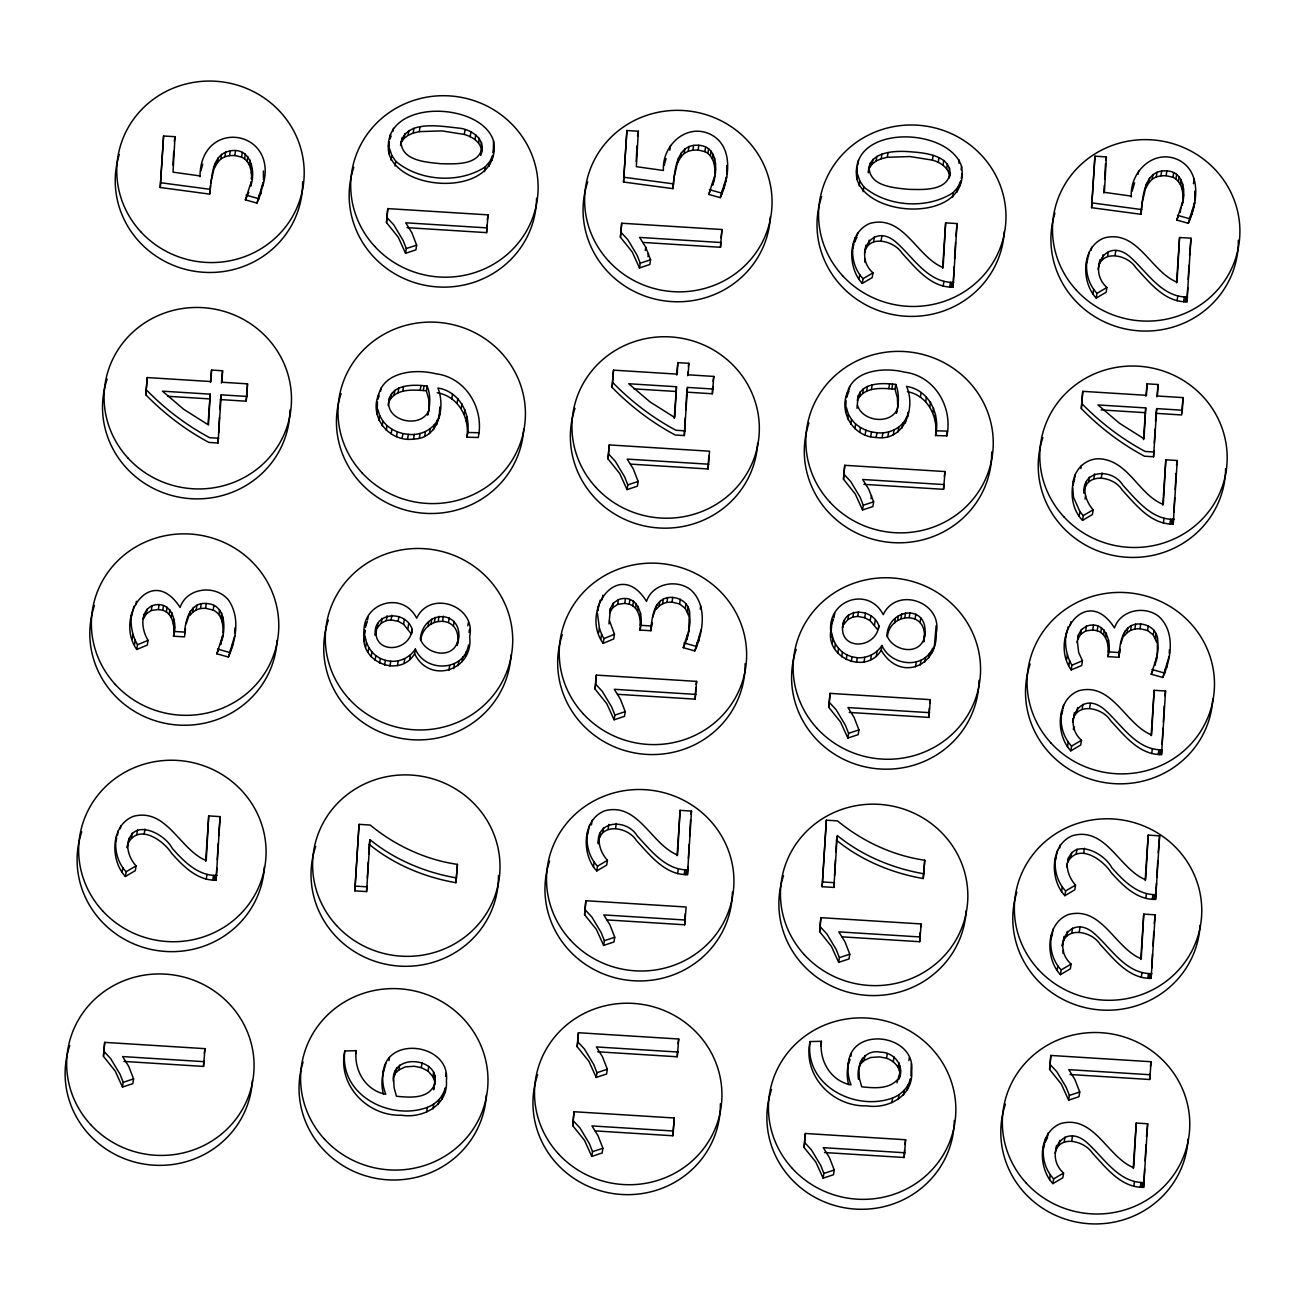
<?xml version="1.0" encoding="UTF-8"?>
<svg xmlns="http://www.w3.org/2000/svg" width="1305" height="1305" viewBox="0 0 1305 1305"><rect width="100%" height="100%" fill="white"/><g stroke="black" fill="none" stroke-linecap="round" stroke-linejoin="round"><path stroke-width="1.5" d="M379.135 396.002L377.863 399.216C380.473 371.876 414.403 368.401 435.642 373.736C465.95 377.259 484.449 408.775 478.25 437.485L466.929 437.208C469.865 417.306 457.941 396.165 437.191 392.756M466.929 437.208C471.953 416.246 460.665 391.631 437.925 388.025C445.69 407.356 438.692 438.725 413.538 439.084C389.559 442.444 368.858 417.486 378.597 394.485M849.017 391.141L846.472 397.568C849.082 370.245 883.012 366.754 904.251 372.104C934.576 375.612 953.058 407.144 946.859 435.854L935.538 435.56C938.23 416.409 927.48 395.431 907.399 391.647M935.538 435.56C940.562 414.615 929.274 389.983 906.535 386.378C916.289 408.155 903.908 441.791 876.177 437.469C854.074 437.077 838.821 413.391 847.206 392.838M204.249 1061.683L122.637 1056.577L128.755 1066.446L133.583 1078.892L132.833 1083.639L122.474 1087.065L115.183 1070.997L103.438 1056.349L104.694 1042.369L204.983 1048.649L203.515 1066.413L123.877 1061.422M103.438 1056.349L104.694 1042.369M246.824 396.443L221.214 394.844L218.033 442.999L208.914 442.428C185.571 429.932 164.267 413.734 145.801 394.763L147.237 377.569L210.921 381.549L211.557 370.065L222.568 370.751L221.915 382.235L247.526 383.849L246.824 396.443L246.09 401.19L220.463 399.575L219.909 409.444M145.801 394.763L147.237 377.569M256.938 203.107L263.219 182.276L260.641 193.923L256.938 203.107L245.356 199.861L251.31 181.623L250.576 186.354C256.204 171.559 250.739 146.861 230.3 150.891C210.806 154.235 211.965 179.046 209.665 194.119L160.221 187.496L163.582 135.997L175.017 136.699L173.027 172.146L200.122 175.947M160.221 187.496L163.582 135.997M172.945 165.066L173.728 151.282M222.062 640.005C225.798 626.335 225.194 604.215 206.321 603.514C190.139 601.833 184.853 620.788 184.706 633.512L185.441 628.782L184.511 636.873L173.516 636.188C178.067 621.8 170.939 599.142 152.016 605.748C139.292 612.192 141.641 630.07 148.052 640.347L147.302 645.078L136.748 649.482C114.09 617.298 151.315 562.569 180.106 607.494C186.664 587.299 216.026 584.232 228.571 600.202C240.185 616.939 236.14 639.515 228.391 657.051L216.809 653.789L222.796 635.274L220.741 644.556M173.516 636.188L174.511 626.824M208.066 423.929L210.203 394.159L162.456 391.174L183.793 409.362L208.474 424.973L210.203 394.159M210.399 382.463L211.557 370.065M218.033 442.999L218.245 439.051M218.588 433.13L219.468 417.339M221.393 383.148L222.568 370.751M205.701 861.251L208.718 815.902L220.154 816.62L216.108 880.174C197.43 880.761 183.108 866.161 171.591 853.225C163.011 839.98 138.917 823.504 128.233 842.981C132.555 817.827 164.479 832.981 172.325 848.478C183.842 861.431 198.181 876.03 216.858 875.443M208.718 815.902L206.223 860.582C179.845 850.093 166.746 807.518 133.387 816.343C110.436 825.184 110.06 860.468 125.41 876.471L135.328 870.631L136.063 865.884C130.81 860.044 127.564 852.491 127.678 844.563L127.189 847.728L128.983 838.25M203.515 1066.413L203.825 1060.835M216.108 880.174L216.793 868.004M217.25 859.897L218.163 843.666M218.62 835.559L220.154 816.62M246.09 401.19L247.526 383.849M487.336 227.902L405.708 222.796L411.842 232.665L416.654 245.128L415.92 249.859L405.561 253.284L398.253 237.216L386.508 222.568L387.781 208.604L488.07 214.868L486.586 232.633L406.964 227.641M386.508 222.568L387.781 208.604M369.968 839.653L366.575 891.592L354.846 890.858L359.054 824.352L370.196 825.054C395.089 845.51 425.463 859.767 457.451 864.383L455.951 882.702C424.631 877.303 393.931 864.546 369.217 844.384L369.968 839.653C394.665 859.816 425.365 872.556 456.685 877.971M354.846 890.858L359.054 824.352M366.575 891.592L366.901 885.687M367.341 877.825L368.222 862.083M368.663 854.22L369.217 844.384M486.586 232.633L487.01 225.194M455.951 882.702L457.451 864.383M695.891 694.407L614.28 689.301L620.397 699.17L625.226 711.633L624.475 716.363L614.117 719.789L606.809 703.738L595.08 689.089L596.336 675.109L696.625 681.389L695.157 699.137L617.51 694.293M708.811 464.221L627.199 459.115L633.317 468.984L638.145 481.447L637.395 486.178L627.036 489.603L619.728 473.552L608 458.903L609.256 444.923L709.545 451.204L708.077 468.968L630.429 464.107M713.101 389.021L687.49 387.422L684.309 435.576L675.191 435.005C651.848 422.51 630.543 406.312 612.078 387.34L613.529 370.147L677.197 374.127L677.85 362.643L688.844 363.328L688.192 374.812L713.802 376.427L712.367 393.767L686.74 392.153M721.257 242.534L639.629 237.428L645.763 247.298L650.575 259.76L649.841 264.491L639.483 267.917L632.175 251.865L620.43 237.216L621.702 223.237L721.991 229.517L720.507 247.281L642.876 242.42M712.579 185.326C717.62 171.82 718.615 146.47 698.827 145.295C675.762 143.273 674.44 172.342 672.972 188.654L623.529 182.031L626.906 130.533L638.341 131.234L636.351 166.681L663.429 170.482C661.766 145.361 686.74 122.36 711.046 134.594C733.687 146.6 729.479 178.018 720.246 197.642L708.664 194.396L714.634 176.159M595.08 689.089L596.336 675.109M608 458.903L609.256 444.923M612.078 387.34L613.529 370.147M620.43 237.216L621.702 223.237M623.529 182.031L626.906 130.533M673.559 1131.027L591.948 1125.921L598.065 1135.79L602.894 1148.253L602.143 1152.984L591.785 1156.409L584.493 1140.342L572.748 1125.693L574.004 1111.73L674.294 1117.994L672.825 1135.758L595.178 1130.897M677.996 1052.042L596.385 1046.936L602.502 1056.805L607.331 1069.252L606.58 1073.999L596.222 1077.424L588.914 1061.357L577.185 1046.708L578.441 1032.728L678.731 1039.008L677.262 1056.773L597.625 1051.781M685.402 920.025L603.791 914.919L609.908 924.788L614.737 937.251L613.986 941.982L603.628 945.407L596.336 929.356L584.591 914.707L585.847 900.727L686.136 907.008L684.668 924.772L607.021 919.911M572.748 1125.693L574.004 1111.73M577.185 1046.708L578.441 1032.728M584.591 914.707L585.847 900.727M636.155 161.559L637.036 145.817M650.918 630.739L651.848 622.648L650.918 630.739L639.923 630.054C644.474 615.683 637.346 593.025 618.44 599.615L613.448 603.024L610.479 608.179L608.978 623.904M639.923 630.054L640.918 620.707M674.228 418.432L676.496 386.737L628.733 383.752L650.069 401.956L674.767 417.551L676.496 386.737M676.675 375.041L677.85 362.643M684.309 435.576L685.304 417.812M685.745 409.917L686.642 394.126M687.67 375.726L687.882 371.892M677.067 855.705L680.084 810.356L691.52 811.074L687.474 874.627C665.175 875.117 650.233 855.411 636.449 840.583C627.77 826.31 599.289 822.297 598.31 843.748C596.075 819.899 626.889 818.61 637.199 835.852C650.967 850.664 665.909 870.386 688.224 869.897M680.084 810.356L677.589 855.036C651.228 844.547 638.112 801.971 604.753 810.797C581.802 819.638 581.426 854.922 596.776 870.924L606.695 865.068L607.429 860.338C602.176 854.498 598.93 846.945 599.044 839.017M695.157 699.137L695.777 687.98M708.077 468.968L708.794 455.934M720.507 247.281L720.719 243.546M721.029 237.967L721.991 229.517M712.367 393.767L712.758 386.557M672.825 1135.758L674.294 1117.994M677.262 1056.773L677.572 1051.194M684.668 924.772L685.288 913.598M687.474 874.627L687.931 866.52M688.388 858.396L689.187 844.205M689.644 836.097L690.557 819.866M904.903 1152.772L823.292 1147.666L829.409 1157.535L834.238 1169.998L833.487 1174.728L823.129 1178.154L815.837 1162.102L804.092 1147.454L805.348 1133.474L905.637 1139.754L904.169 1157.502L824.532 1152.527M929.617 712.677L847.989 707.571L854.123 717.44L858.935 729.903L858.201 734.633L847.842 738.059L840.534 721.991L828.789 707.343L830.062 693.379L930.351 699.643L928.866 717.407L849.245 712.432M804.092 1147.454L805.348 1133.474M828.789 707.343L830.062 693.379M944.298 484.595L862.687 479.49L868.804 489.359L873.632 501.821L872.882 506.552L862.523 509.978L855.232 493.91L843.487 479.261L844.743 465.298L945.032 471.562L943.564 489.326L863.926 484.351M843.487 479.261L844.743 465.298M920.449 936.974L838.821 931.868L844.955 941.737L849.767 954.2L849.017 958.93L838.675 962.356L831.367 946.304L819.622 931.64L820.878 917.676L921.167 923.94L919.699 941.704L842.068 936.843M923.989 873.812C892.669 868.396 861.969 855.656 837.255 835.494L833.862 887.433L822.15 886.699L826.359 820.193L837.5 820.894C862.393 841.35 892.767 855.607 924.756 860.223L923.239 878.542C891.919 873.127 861.235 860.387 836.521 840.224L837.011 837.076M819.622 931.64L820.878 917.676M822.15 886.699L826.359 820.193M833.862 887.433L834.091 883.501M834.531 875.622L835.412 859.897M835.852 852.035L836.521 840.224M942.618 268.226L945.636 222.878L957.071 223.579L953.025 287.149C930.71 287.638 915.767 267.917 902 253.105C893.892 240.495 868.249 234.117 864.497 253.105M945.636 222.878L943.124 267.558C916.763 257.069 903.664 214.493 870.288 223.302C847.353 232.143 846.961 267.443 862.311 283.43L872.229 277.59L872.98 272.859C852.915 254.932 872.441 221.41 896.258 242.339C913.5 257.591 927.904 282.826 953.759 282.418M904.169 1157.502L904.593 1150.064M928.866 717.407L929.388 708.109M953.025 287.149L954.167 266.856M954.608 258.749L955.521 242.518M955.864 236.433L957.071 223.579M943.564 489.326L943.776 485.607M919.699 941.704L920.221 932.406M923.239 878.542L924.756 860.223M1182.183 204.983C1185.805 192.21 1184.027 171.559 1166.882 170.955C1143.816 168.932 1142.479 198.001 1141.027 214.314L1091.584 207.691L1094.944 156.192L1106.379 156.894L1104.389 192.341L1131.484 196.142M1091.584 207.691L1094.944 156.192M1182.346 410.21L1156.719 408.612L1153.555 456.766L1144.436 456.195C1121.093 443.7 1099.789 427.502 1081.323 408.53L1082.759 391.337L1146.442 395.317L1147.079 383.833L1158.073 384.518L1157.437 396.002L1183.048 397.617L1182.346 410.21L1181.596 414.957L1155.985 413.342L1155.545 421.238M1081.323 408.53L1082.759 391.337M1150.406 1074.765L1068.795 1069.643L1074.912 1079.529L1079.741 1091.975L1078.99 1096.706L1068.632 1100.148L1061.324 1084.08L1049.595 1069.431L1050.851 1055.451L1151.14 1061.732L1149.672 1079.496L1070.035 1074.504M1049.595 1069.431L1050.851 1055.451M1103.867 193.14L1104.324 185.261M1104.65 179.356L1105.531 163.598M1118.923 657.312L1119.853 649.221L1118.923 657.312L1107.929 656.627C1112.48 642.239 1105.335 619.581 1086.429 626.188L1081.454 629.597L1078.468 634.752L1077.147 642.647M1107.929 656.627L1108.924 647.264M1143.474 439.622L1145.725 407.927L1097.978 404.942L1119.315 423.146L1143.996 438.741L1145.725 407.927M1145.904 396.231L1147.079 383.833M1153.555 456.766L1153.881 450.845M1154.321 442.95L1155.104 429.133M1156.915 396.916L1158.073 384.518M1162.804 505.149L1165.822 459.8L1177.257 460.518L1173.211 524.072C1150.896 524.561 1135.954 504.839 1122.186 490.027C1113.508 475.754 1085.01 471.741 1084.031 493.192C1081.812 469.343 1112.627 468.055 1122.936 485.297C1136.704 500.109 1151.646 519.83 1173.962 519.341M1165.822 459.8L1163.31 504.48C1139.298 494.987 1129.477 462.949 1102.399 459.066C1086.625 456.62 1072.955 469.914 1072.873 485.46L1074.586 479.343M1151.124 735.645L1154.142 690.296L1165.577 691.014L1161.532 754.567C1139.216 755.057 1124.274 735.335 1110.506 720.523C1102.187 707.098 1074.945 701.813 1072.677 722.105M1176.539 282.859L1179.557 237.51L1190.992 238.228L1186.946 301.781C1164.631 302.271 1149.689 282.565 1135.921 267.737C1127.585 254.312 1100.36 249.043 1098.092 269.319M1154.142 690.296L1151.63 734.976C1125.269 724.487 1112.17 681.911 1078.795 690.72C1055.859 699.562 1055.484 734.862 1070.834 750.848L1080.736 745.008L1081.486 740.278C1061.422 722.35 1080.948 688.828 1104.764 709.757C1122.006 725.009 1136.41 750.245 1162.266 749.837M1179.557 237.51L1177.045 282.19C1150.684 271.701 1137.585 229.125 1104.209 237.95C1081.274 246.792 1080.883 282.076 1096.233 298.078L1106.151 292.238L1106.901 287.492C1086.837 269.58 1106.363 236.042 1130.179 256.987C1147.421 272.239 1161.825 297.458 1187.681 297.051M1140.733 959.452L1143.751 914.104L1155.186 914.821L1151.14 978.375C1128.841 978.864 1113.899 959.142 1100.115 944.331C1091.796 930.905 1064.554 925.62 1062.286 945.913M1145.17 880.467L1148.188 835.118L1159.623 835.82L1155.578 899.39C1136.9 899.977 1122.577 885.361 1111.061 872.425C1102.48 859.179 1078.387 842.704 1067.702 862.197C1072.025 837.027 1103.948 852.181 1111.795 867.694C1123.311 880.63 1137.65 895.23 1156.328 894.643M1143.751 914.104L1141.255 958.784C1114.878 948.295 1101.779 905.719 1068.42 914.528C1045.468 923.369 1045.093 958.669 1060.443 974.656L1070.361 968.816L1071.095 964.085C1051.047 946.158 1070.573 912.635 1094.373 933.564C1111.615 948.817 1126.019 974.052 1151.891 973.644M1148.188 835.118L1145.676 879.782C1119.315 869.309 1106.216 826.734 1072.841 835.543C1049.905 844.384 1049.53 879.684 1064.88 895.67L1074.798 889.831L1075.532 885.1C1070.279 879.244 1067.033 871.691 1067.147 863.763M1133.197 1168.415L1136.231 1123.05L1147.666 1123.768L1143.62 1187.338C1121.305 1187.827 1106.363 1168.106 1092.595 1153.294C1084.488 1140.684 1058.844 1134.306 1055.092 1153.294M1136.231 1123.05L1133.719 1167.73C1107.358 1157.258 1094.259 1114.682 1060.883 1123.491C1037.948 1132.332 1037.557 1167.616 1052.907 1183.619L1062.825 1177.779L1063.575 1173.048C1043.511 1155.121 1063.037 1121.599 1086.853 1142.527C1104.095 1157.78 1118.499 1183.015 1144.355 1182.591M1173.211 524.072L1173.554 517.987M1173.896 511.903L1174.696 497.711M1175.152 489.587L1176.066 473.356M1161.532 754.567L1161.76 750.505M1162.102 744.421L1163.016 728.19M1163.359 722.105L1164.256 705.875M1186.946 301.781L1187.746 287.589M1188.203 279.466L1188.986 265.274M1189.556 255.128L1190.992 238.228M1181.694 413.147L1183.048 397.617M1151.14 978.375L1151.369 974.313M1151.711 968.228L1152.511 954.037M1152.967 945.913L1153.767 931.721M1154.224 923.597L1155.186 914.821M1155.578 899.39L1156.491 883.159M1156.834 877.074L1157.747 860.843M1158.204 852.736L1159.623 835.82M1143.62 1187.338L1144.648 1169.068M1145.089 1160.961L1146.002 1144.73M1146.459 1136.622L1147.666 1123.768M1149.672 1079.496L1149.982 1073.917M209.665 194.119L210.48 185.179M672.972 188.654L673.788 179.715M1141.027 214.314L1142.006 203.58L1146.622 183.385M116.52 836.831C114.024 849.163 117.434 862.556 126.145 871.74L125.41 876.471M587.886 831.269C585.39 843.601 588.8 856.994 597.527 866.194L596.776 870.924M688.681 632.044L689.432 611.034C687.719 601.197 676.855 596.108 667.638 597.641C654.245 600.218 652.19 616.254 651.113 627.379M688.714 632.305L690.1 621.816L689.432 611.034M853.421 243.79C850.925 256.123 854.351 269.515 863.062 278.699L862.311 283.43M1087.342 258.439C1084.847 270.771 1088.272 284.164 1096.983 293.348L1096.233 298.078M1073.623 480.713C1070.214 494.416 1072.4 509.961 1082.514 520.369L1092.416 514.513L1093.166 509.782C1087.913 503.942 1084.667 496.373 1084.781 488.462M1061.927 711.209C1059.448 723.541 1062.857 736.933 1071.568 746.117L1070.834 750.848M1055.99 856.031C1053.494 868.363 1056.903 881.756 1065.614 890.94L1064.88 895.67M1051.553 935.016C1049.057 947.348 1052.466 960.741 1061.193 969.925L1060.443 974.656M1044.016 1143.979C1041.521 1156.312 1044.946 1169.704 1053.657 1178.888L1052.907 1183.619M1182.167 204.755L1183.553 194.624M1155.153 664.995L1157.356 653.104L1157.421 637.607C1155.708 627.77 1144.86 622.681 1135.627 624.198C1122.251 626.775 1120.179 642.827 1119.103 653.952M1156.458 660.444L1158.09 648.373L1157.421 637.607M131.952 612.322C129.782 623.366 131.887 635.029 137.498 644.752L136.748 649.482M689.203 629.157L683.233 647.672L694.815 650.918C703.183 632.044 707.685 605.373 690.785 589.844C676.626 578.702 652.484 583.384 646.513 601.377C618.815 556.599 579.697 611.083 603.155 643.365L613.725 638.961L614.459 634.23L609.484 620.756M1157.209 655.714L1151.222 674.228L1162.804 677.491C1171.189 658.601 1175.675 631.93 1158.775 616.417C1144.615 605.259 1120.473 609.957 1114.503 627.933C1085.727 583.009 1048.486 637.737 1071.16 669.922L1081.715 665.517L1082.465 660.787L1078.697 652.614L1077.326 641.081M1066.364 632.762C1064.195 643.805 1066.299 655.469 1071.894 665.191L1071.16 669.922M262.484 187.023C280.754 129.391 200.285 116.537 199.975 176.746M1182.689 201.818L1176.719 220.056L1188.3 223.302C1197.533 203.678 1201.742 172.26 1179.1 160.254C1154.354 147.84 1129.526 171.64 1131.337 196.941M458.512 635.845L457.109 645.42C468.185 610.805 424.011 605.993 420.292 638.928C425.919 654.914 453.243 659.89 457.843 640.69C459.572 613.513 422.934 616.4 420.781 640.396M925.115 632.289L923.712 641.864L924.446 637.134C919.846 656.333 892.522 651.358 886.894 635.372C888.966 606.401 930.775 604.215 924.38 637.019C926.126 609.892 889.472 612.942 887.384 636.84M439.035 418.383L439.867 406.948M414.631 653.756C400.113 678.388 359.772 662.239 364.144 634.719C360.555 603.318 402.119 589.713 416.67 618.178C430.193 589.305 476.439 605.814 469.653 636.677C473.894 670.395 429.557 684.799 414.631 653.756L415.382 649.025C425.136 672.809 464.14 671.765 468.511 644.98M881.234 650.2C866.716 674.832 826.375 658.699 830.747 631.163C827.598 600.023 868.298 585.896 883.273 614.622C896.796 585.749 943.042 602.258 936.256 633.121C937.512 667.198 899.39 681.846 881.234 650.2L881.968 645.469C890.663 665.844 923.271 669.71 932.732 648.145M830.747 631.163L832.508 619.19M376.639 626.563C370.261 654.245 409.232 653.854 412.266 629.434C405.561 609.272 372.431 611.963 375.285 635.404L377.977 623.203M843.242 623.023C836.864 650.706 875.818 650.298 878.869 625.878C873.257 608.212 842.785 606.531 842.508 627.754L844.58 619.663M383.817 1068.795A44.549 43.065 8.9 0 0 385.807 1094.291C365.645 1090.605 353.769 1070.231 356.151 1050.688L344.814 1050.965C337.294 1085.205 367.504 1116.362 401.434 1115.22C423.081 1118.728 448.365 1105.09 446.408 1080.524C450.6 1043.462 385.285 1034.865 383.083 1073.526A44.549 43.065 8.9 0 0 383.393 1094.047M849.082 1059.399A44.549 43.065 8.9 0 0 851.072 1084.895C830.91 1081.209 819.034 1060.851 821.416 1041.292L810.079 1041.569C802.559 1075.809 832.769 1106.966 866.699 1105.841C888.346 1109.332 913.631 1095.694 911.673 1071.128C915.865 1034.066 850.55 1025.469 848.348 1064.146A44.549 43.065 8.9 0 0 848.658 1084.651M174.283 141.446L175.017 136.699M133.028 611.017L133.763 606.287M135.916 604.476L136.405 601.328M132.245 639.075L132.996 634.344M134.464 645.045L135.198 640.315M144.072 614.312L143.322 619.043L146.307 613.888L147.041 609.158M210.643 183.385L215.26 163.19M214.526 167.921L217.38 162.685L218.114 157.954M217.38 162.685L220.839 158.965L221.573 154.235M146.307 613.888L151.282 610.479L152.016 605.748M117.499 835.445L118.233 830.714M220.839 158.965L224.9 156.698L225.651 151.967M120.321 828.757L120.81 825.608M151.282 610.479L158.313 609.517L159.047 604.786M224.9 156.698L229.55 155.621L230.3 150.891M173.777 631.555C174.201 623.301 171.656 613.024 162.782 610.283L163.533 605.553M122.083 872.458L122.817 867.727M229.55 155.621L234.769 155.491L235.52 150.76M166.371 611.98L167.122 607.249M131.495 837.924L132.229 833.177M169.161 614.41L169.895 609.68M252.191 174.43L251.457 179.16C252.077 170.906 249.859 160.841 241.588 157.106L242.322 152.375M136.764 834.662L137.498 829.931M171.232 617.347L171.966 612.616M244.557 158.851L245.291 154.121M173.451 624.296L174.201 619.565M247.085 161.314L247.82 156.584M144.219 833.797L144.953 829.067M249.108 164.512L249.859 159.781M250.593 168.492L251.343 163.761M251.408 173.337L252.159 168.606M220.463 399.575L221.214 394.844M186.191 623.692L190.595 610.691M189.845 615.422L192.667 612.29L193.401 607.559M258.586 199.567L259.32 194.837M260.641 193.923L261.392 189.192M192.667 612.29L196.19 609.908L196.924 605.177M122.474 1087.065L123.225 1082.334L120.027 1074.227L110.697 1058.665L104.172 1051.618M196.19 609.908L200.481 608.489L201.215 603.758M200.481 608.489L205.57 608.26L206.321 603.514M222.943 632.664C223.351 624.084 221.932 614.133 213.172 610.087L213.906 605.341M218.881 614.492L219.615 609.761M220.92 617.771L221.654 613.04M222.274 621.898L223.008 617.167M220.545 644.491L221.034 641.342M228.391 657.051L234.704 635.861M230.055 653.495L230.789 648.764M232.111 647.72L232.861 642.99M206.239 879.162L206.989 874.415M212.78 880.108L213.514 875.378M214.363 880.206L215.113 875.476M204.249 1053.38L204.983 1048.649M388.466 146.388L389.216 141.658L388.906 153.647C401.5 194.054 502.996 196.451 493.535 140.94C480.941 100.534 379.445 98.152 388.906 153.647M390.472 134.48L389.722 139.227L391.174 136.112M392.887 131.413L393.376 128.265M391.108 160.205L391.843 155.474L389.657 148.917M395.04 166.012L395.79 161.282L391.843 155.474M402.168 137.547L400.586 145.556C403.588 119.032 440.16 126.242 458.234 128.053C471.872 129.016 487.466 140.353 480.648 155.425M401.418 142.278L404.093 138.363L404.827 133.632M404.093 138.363L408.09 135.328L408.84 130.598M408.09 135.328L413.179 133.11L413.913 128.363M413.179 133.11L419.248 131.626L419.998 126.895M377.063 414.044L377.455 401.94M380.652 391.206L381.142 388.058M378.988 420.455L379.739 415.724L377.814 409.313M405.561 253.284L406.295 248.554L403.098 240.446L393.784 224.884L387.259 217.837M382.169 425.903L382.92 421.172L379.739 415.724M427.697 415.006C430.112 405.464 430.96 395.431 427.143 386.084C413.538 384.339 390.326 383.849 388.792 402.168C395.105 387.977 413.538 389.755 426.409 390.815L428.758 399.395L429.182 408.693L427.877 414.615M390.913 398.156L391.663 393.425M386.28 430.405L387.014 425.658L382.92 421.172M394.061 395.056L394.811 390.326M391.125 433.945L391.859 429.215L387.014 425.658M398.041 392.772L398.792 388.025M364.144 634.719L364.894 629.989L364.34 641.163M365.906 622.73L365.172 627.477L367.358 621.425M402.788 391.223L403.522 386.476M367.602 619.842L368.108 616.694M396.524 436.588L397.275 431.857L391.859 429.215M365.71 647.035L366.444 642.305L365.09 636.416M368.043 652.255L368.793 647.525L366.444 642.305M402.136 438.317L402.87 433.586L397.275 431.857M371.191 656.725L371.925 651.994L368.793 647.525M407.568 439.116L408.318 434.369C422.102 436 436.93 427.91 439.769 413.652M375.073 660.395L375.807 655.665L371.925 651.994M377.227 627.95L381.272 623.138L382.022 618.407M420.194 390.293L420.928 385.546M413.538 439.084L414.289 434.353M379.608 663.234L380.359 658.503L375.807 655.665M381.272 623.138L386.28 620.576L387.03 615.83M423.293 390.472L424.043 385.742M481.382 152.196C481.92 142.539 472.475 136.78 464.335 134.448L465.069 129.701M426.409 390.815L427.143 386.084M419.313 438.235L420.047 433.488M386.28 620.576L391.108 619.957L391.859 615.226M384.649 665.126L385.383 660.395L380.359 658.503M470.192 136.666L470.942 131.935M424.68 436.441L425.414 431.71M389.983 665.99L390.733 661.26C400.505 661.994 410.031 657.231 415.382 649.025M412.266 629.434L411.515 634.165L403.588 624.247L398.139 621.278L398.873 616.547M474.987 139.521L475.738 134.79M429.443 433.586L430.193 428.856M433.521 429.671L434.255 424.924M478.625 143.028L479.359 138.297M403.588 624.247L404.322 619.516M397.438 665.599L398.188 660.852M436.784 424.631L437.518 419.9M480.844 147.253L481.578 142.506M407.894 628.635L408.628 623.904M404.028 663.429L404.778 658.682M484.514 171.624L485.264 166.893L489.815 161.592L492.735 155.377L491.985 160.107M409.77 659.482L410.504 654.751M451.791 398.939L452.541 394.208M489.081 166.339L489.815 161.592M493.535 140.94L493.241 152.946L493.991 148.215M457.093 403.294L457.827 398.563M355.661 1053.853L356.151 1050.688M487.32 219.615L488.07 214.868M461.203 408.449L461.954 403.718M428.073 626.563L428.807 621.816M431.042 623.953L431.792 619.223M464.205 414.419L464.939 409.688M434.418 622.11L435.152 617.379M466.081 421.205L466.831 416.458M438.252 621.082L438.986 616.351M442.607 620.935L443.357 616.205M448.48 622.42L449.23 617.689M453.439 626.106L454.173 621.376M386.133 1062.547L383.083 1073.526M448.92 670.379L449.654 665.648M388.955 1060.671L389.445 1057.523M453.683 668.6L454.417 663.87M458.104 665.746L458.854 661.015M393.36 1081.241C390.456 1052.075 442.216 1057.36 434.516 1084.7L434.989 1075.663M394.665 1075.336L397.209 1067.572M462.052 661.733L462.802 657.002M467.843 625.845L468.332 622.681M396.475 1072.302L398.89 1069.888L399.64 1065.157M465.379 656.448L466.13 651.701M469.05 632.419L469.539 629.255M434.239 1080.393L432.934 1076.723L428.024 1071.079L421.303 1067.637L422.053 1062.906M428.024 1071.079L428.758 1066.348M426.637 1112.105L427.371 1107.374C435.952 1104.046 442.982 1097.016 445.282 1087.979L444.532 1092.709M432.934 1076.723L433.668 1071.992M433.015 1108.842L433.749 1104.112M438.219 1104.503L438.953 1099.772M445.56 1076.299L446.049 1073.15M442.052 1099.136L442.787 1094.406M637.59 135.981L638.341 131.234M639.483 267.917L640.217 263.186L637.036 255.079L627.705 239.533L621.18 232.486M645.274 250.462L645.763 247.298M647.965 256.677L648.455 253.513M598.375 606.205L597.625 610.936L600.186 600.17M669.808 150.189L670.558 145.459M602.078 599.925L602.812 595.194M598.669 632.958L599.403 628.227L597.478 613.35M600.871 638.928L601.605 634.197L599.403 628.227M673.967 177.92L678.584 157.726M627.036 489.603L627.787 484.873L624.589 476.765L615.259 461.22L608.734 454.173M603.155 643.365L603.905 638.618L601.605 634.197M677.833 162.456L680.688 157.22L681.438 152.489M610.479 608.179L609.729 612.926L612.714 607.771L613.448 603.024M680.688 157.22L684.146 153.501L684.897 148.77M684.146 153.501L688.224 151.233L688.958 146.503M612.714 607.771L617.689 604.346L618.44 599.615M688.224 151.233L692.873 150.157L693.608 145.426M589.599 825.168L587.136 836.016M617.689 604.346L624.72 603.383L625.454 598.652M591.442 824.793L592.176 820.062M692.873 150.157L698.093 150.026L698.827 145.295M640.184 625.438C640.608 617.183 638.063 606.89 629.189 604.166L629.94 599.419M614.117 719.789L614.867 715.058L611.67 706.951L602.339 691.405L595.814 684.358M632.778 605.863L633.529 601.132M715.515 168.965L714.765 173.696C715.401 165.441 713.183 155.377 704.896 151.641L705.63 146.91M593.449 866.912L594.183 862.181M599.599 837.435L600.349 832.704M635.568 608.277L636.318 603.546M707.865 153.386L708.615 148.656M602.861 832.362L603.611 827.631M637.639 611.229L638.373 606.482M710.393 155.85L711.143 151.119M639.858 618.178L640.608 613.448M712.432 159.047L713.166 154.316M608.13 829.115L608.864 824.385M713.917 163.027L714.651 158.297M714.732 167.872L715.466 163.141M712.4 185.228L712.889 182.08M713.9 180.889L714.39 177.741M615.585 828.251L616.319 823.52M688.339 366.493L688.844 363.328M687.001 390.587L687.49 387.422M720.246 197.642L726.542 176.811L725.808 181.558M603.628 945.407L604.378 940.677L601.181 932.569L591.85 917.024L585.325 909.977M652.598 617.575L657.002 604.558M721.91 194.102L722.644 189.372M723.965 188.458L724.699 183.728M656.268 609.288L659.074 606.173L659.808 601.442M659.074 606.173L662.597 603.791L663.348 599.06M662.597 603.791L666.888 602.372L667.638 597.641M596.222 1077.424L596.972 1072.694L593.775 1064.586L584.444 1049.024L577.919 1041.977M666.888 602.372L671.993 602.127L672.727 597.396M591.785 1156.409L592.535 1151.679L589.338 1143.572L580.007 1128.009L573.482 1120.962M713.068 381.158L713.802 376.427M688.681 615.764L685.288 608.375L679.579 603.954L680.329 599.223M685.288 608.375L686.022 603.644M687.327 611.654L688.078 606.923M687.458 635.209L686.707 639.939L688.469 633.887M700.214 609.044L700.72 605.895M694.815 650.918L701.128 629.744M696.462 647.378L697.196 642.631M698.534 641.603L699.268 636.856M696.136 684.538L696.625 681.389M677.605 873.6L678.355 868.869M691.03 814.222L691.52 811.074M684.146 874.562L684.88 869.831M685.729 874.66L686.479 869.929M677.996 1043.739L678.731 1039.008M856.52 172.048L857.255 167.317L856.961 179.307C869.554 219.713 971.051 222.111 961.589 166.6C948.996 126.194 847.5 123.812 856.961 179.307M857.777 164.887L858.511 160.14M859.147 185.865L859.897 181.134L857.695 174.576M855.134 237.673L854.4 242.404L856.977 237.298M863.094 191.672L863.828 186.941L859.897 181.134M857.222 235.732L857.728 232.567M870.207 163.207L868.38 172.782C868.037 151.135 895.116 150.418 910.694 151.82C924.951 152.734 953.074 155.735 949.665 176.273M869.473 167.937L872.148 164.022L872.882 159.292M872.148 164.022L876.144 160.988L876.878 156.257M858.984 279.433L859.718 274.703M865.133 249.956L865.884 245.209M864.823 262.175L865.329 259.026M876.144 160.988L881.218 158.77L881.968 154.023M868.396 244.883L869.146 240.153M845.673 412.396L846.064 400.309M849.261 389.559L849.751 386.411M873.665 241.637L874.415 236.89M881.218 158.77L887.302 157.285L888.036 152.554M847.598 418.807L848.348 414.077L846.423 407.666M850.778 424.272L851.529 419.525L848.348 414.077M881.12 240.756L881.87 236.026M896.307 413.359C898.737 403.832 899.569 393.8 895.752 384.437C882.147 382.691 858.935 382.202 857.401 400.521C863.714 386.329 882.147 388.107 895.018 389.167L897.367 397.748L897.791 407.062L896.486 412.967M856.994 408.318L858.135 395.79M859.522 396.508L860.272 391.777M854.889 428.758L855.623 424.027L851.529 419.525M862.687 393.425L863.421 388.694M859.734 432.314L860.468 427.583L855.623 424.027M866.65 391.125L867.401 386.394M830.942 637.607L831.481 626.433M833.96 617.869L834.711 613.138M871.397 389.575L872.132 384.844M832.313 643.479L833.047 638.749L831.693 632.876M865.133 434.957L865.884 430.21L860.468 427.583M834.645 648.716L835.379 643.969L833.047 638.749M870.745 436.669L871.479 431.939L865.884 430.21M837.794 653.169L838.528 648.438L835.379 643.969M862.523 509.978L863.274 505.247L860.077 497.14L850.746 481.578L844.221 474.531M841.676 656.839L842.41 652.109L838.528 648.438M843.829 624.394L847.875 619.581L848.625 614.851M876.177 437.469L876.927 432.738C890.711 434.369 905.54 426.278 908.378 412.005L907.644 416.735M871.022 498.722L871.512 495.574M846.211 659.678L846.945 654.947L842.41 652.109M847.875 619.581L852.883 617.02L853.633 612.273M888.803 388.645L889.537 383.915M882.164 437.436L882.898 432.705M891.902 388.841L892.653 384.11M852.883 617.02L857.711 616.4L858.462 611.67M851.235 661.57L851.986 656.839L846.945 654.947M895.018 389.167L895.752 384.437M887.922 436.588L888.656 431.857M949.42 177.855C949.975 168.198 940.53 162.44 932.374 160.107L933.124 155.36M856.586 662.434L857.32 657.704C867.107 658.454 876.634 653.675 881.968 645.469M893.289 434.793L894.023 430.063M877.221 629.222L870.19 620.691L864.742 617.722L865.476 612.991M847.842 738.059L848.576 733.328L845.379 725.221L836.065 709.659L829.54 702.612M938.246 162.326L938.98 157.595M898.052 431.955L898.802 427.224M870.19 620.691L870.924 615.96M864.04 662.043L864.775 657.312M943.042 165.18L943.776 160.45M902.13 428.024L902.864 423.293M905.393 422.999L906.127 418.252M874.497 625.079L875.231 620.348M946.663 168.688L947.414 163.957M870.631 659.873L871.381 655.143M948.882 172.913L949.632 168.166M878.363 629.026L878.869 625.878M876.373 655.926L877.107 651.195M920.4 397.291L921.151 392.56M952.568 197.283L953.303 192.553L957.87 187.251L960.774 181.036L960.04 185.767M820.682 1046.039L821.416 1041.292M958.898 163.207L959.387 160.058M957.12 191.998L957.87 187.251M961.1 169.748L961.589 166.6M943.156 286.121L943.89 281.391M925.702 401.646L926.436 396.916M838.675 962.356L839.409 957.625L836.211 949.518L826.881 933.956L820.372 926.909M961.296 178.606L962.03 173.875M894.675 623.007L895.409 618.276M929.829 406.817L930.563 402.087M949.681 287.084L950.432 282.337M897.644 620.397L898.395 615.666M951.28 287.182L952.014 282.435M932.814 412.788L933.548 408.041M901.021 618.554L901.755 613.823M934.69 419.558L935.44 414.827M904.854 617.526L905.588 612.795M909.21 617.379L909.96 612.649M823.129 1178.154L823.879 1173.423L820.682 1165.316L811.351 1149.77L804.826 1142.723M915.082 618.864L915.833 614.133M850.909 1056.316L851.398 1053.151M920.041 622.55L920.775 617.82M944.298 476.309L945.032 471.562M915.523 666.822L916.257 662.092M920.286 665.044L921.02 660.314M858.445 1079.317C856.325 1065.647 863.6 1048.992 880.206 1052.14C893.958 1052.042 904.854 1065.581 899.161 1078.68M859.93 1065.94L862.475 1058.176M924.707 662.206L925.457 657.459M861.74 1062.906L864.155 1060.492L864.905 1055.761M928.654 658.177L929.405 653.446M936.142 625.699L934.38 646.171L931.982 652.892M929.845 702.808L930.351 699.643M899.781 1075.304C900.532 1067.147 893.697 1060.802 886.584 1058.241L887.318 1053.51M893.289 1061.683L894.023 1056.952M891.902 1102.709L892.636 1097.978C901.217 1094.667 908.247 1087.62 910.547 1078.583L909.797 1083.313M898.199 1067.327L898.933 1062.596M920.678 927.105L921.167 923.94M896.975 1082.807L900.515 1070.573M899.52 1070.997L900.254 1066.267M899.112 1078.795L899.602 1075.646M898.28 1099.446L899.015 1094.716M903.484 1095.107L904.218 1090.376M908.9 1060.508L909.389 1057.344M907.318 1089.74L908.068 1085.01M911.33 1063.754L910.923 1075.858M904.903 1144.485L905.637 1139.754M1088.321 257.052L1089.071 252.322M1091.143 250.364L1091.649 247.216M1105.89 160.058L1106.379 156.894M1092.905 294.065L1093.655 289.335M1099.071 264.589L1099.805 259.858M1102.333 259.532L1103.068 254.785M1107.586 256.269L1108.337 251.539M1074.847 477.761L1075.336 474.596M1080.85 468.56L1081.356 465.412M1115.041 255.405L1115.791 250.674M1079.17 516.356L1079.92 511.625L1073.526 497.319L1072.759 487.842M1085.336 486.879L1086.07 482.149M1085.026 499.114L1085.515 495.949M1082.514 520.369L1083.248 515.622L1079.92 511.625M1088.598 481.806L1089.332 477.075M1138.107 174.266L1138.612 171.118M1068.175 626.726L1065.63 637.493M1070.328 624.916L1070.818 621.767M1093.867 478.56L1094.601 473.829M1066.658 659.514L1067.408 654.784M1068.86 665.485L1069.611 660.754M1063.151 708.256L1063.657 705.092M1101.322 477.695L1102.056 472.948M1145.888 188.116L1148.743 182.879L1149.477 178.149M1078.468 634.752L1077.734 639.483L1080.703 634.328L1081.454 629.597M1148.743 182.879L1152.201 179.16L1152.935 174.43M1152.201 179.16L1156.263 176.893L1157.013 172.162M1067.49 746.851L1068.24 742.121M1080.703 634.328L1085.695 630.919L1086.429 626.188M1072.596 722.105L1073.102 718.941M1073.656 717.375L1074.39 712.628M1073.346 729.593L1073.836 726.445M1076.919 712.302L1077.653 707.571M1156.263 176.893L1160.928 175.816L1161.662 171.085M1057.703 849.914L1055.239 860.762M1085.695 630.919L1092.709 629.956L1093.46 625.226M1059.791 847.973L1060.28 844.808M1082.171 709.055L1082.922 704.308M1160.928 175.816L1166.132 175.686L1166.882 170.955M1108.173 651.994C1108.614 643.74 1106.069 633.463 1097.195 630.723L1097.929 625.992M1052.776 932.064L1053.265 928.899M1100.784 632.419L1101.518 627.689M1089.626 708.175L1090.376 703.444M1182.819 199.355C1183.439 191.101 1181.221 181.036 1172.95 177.301L1173.684 172.57M1061.536 891.674L1062.286 886.943M1103.573 634.85L1104.307 630.119M1175.919 179.046L1176.653 174.315M1070.965 857.124L1071.699 852.393M1105.645 637.786L1106.379 633.056M1178.448 181.509L1179.182 176.779M1107.863 644.735L1108.598 640.005M1057.115 970.659L1057.849 965.928M1180.487 184.706L1181.221 179.976M1076.234 853.862L1076.968 849.131M1062.221 945.913L1062.71 942.765M1063.265 941.182L1064.015 936.435M1181.971 188.687L1182.705 183.956M1062.955 953.4L1063.445 950.252M1066.528 936.109L1067.278 931.379M1182.787 193.532L1183.521 188.801M1180.193 212.47L1180.927 207.74M1083.688 852.997L1084.422 848.266M1071.796 932.863L1072.531 928.116M1155.985 413.342L1156.719 408.612M1193.423 183.711L1194.173 178.981M1188.3 223.302L1194.597 202.471L1193.847 207.218M1045.729 1137.862L1044.995 1142.593L1047.572 1137.487M1120.604 644.132L1125.008 631.131M1177.077 300.77L1177.811 296.023M1189.948 219.762L1190.698 215.031M1079.251 931.982L1079.985 927.251M1192.003 214.118L1192.754 209.387M1047.817 1135.905L1048.323 1132.756M1124.258 635.861L1127.063 632.729L1127.814 627.999M1127.063 632.729L1130.603 630.348L1131.337 625.617M1183.602 301.716L1184.353 296.985M1185.201 301.814L1185.935 297.083M1130.603 630.348L1134.893 628.945L1135.627 624.198M1049.579 1179.622L1050.313 1174.892M1055.729 1150.129L1056.479 1145.399M1058.991 1145.072L1059.742 1140.342M1134.893 628.945L1139.983 628.7L1140.733 623.953M1068.632 1100.148L1069.382 1095.401L1066.185 1087.293L1056.854 1071.748L1050.329 1064.701M1064.26 1141.81L1065.011 1137.079M1163.342 523.044L1164.076 518.313M1156.687 642.337L1153.294 634.931L1147.584 630.527L1148.318 625.78M1176.523 465.249L1177.257 460.518M1071.715 1140.945L1072.465 1136.215M1169.884 524.006L1170.618 519.276M1153.294 634.931L1154.028 630.201M1171.466 524.104L1172.216 519.374M1155.333 638.21L1156.067 633.48M1154.958 664.93L1155.447 661.782M1162.804 677.491L1169.117 656.301M1151.663 753.54L1152.397 748.809M1164.452 673.935L1165.202 669.204M1166.523 668.16L1167.274 663.429M1164.827 695.744L1165.577 691.014M1158.188 754.502L1158.938 749.755M1159.786 754.6L1160.52 749.853M1145.708 898.362L1146.442 893.631M1152.25 899.308L1152.984 894.577M1141.271 977.347L1142.022 972.617M1153.832 899.422L1154.582 894.675M1147.813 978.31L1148.547 973.563M1149.395 978.407L1150.145 973.661M1150.406 1066.462L1151.14 1061.732M1133.735 1186.31L1134.485 1181.58M1140.276 1187.256L1141.027 1182.526M1141.875 1187.354L1142.609 1182.624M388.172 405.545L389.526 397.438M435.25 1079.953L433.586 1089.773L434.337 1085.026C427.942 1099.25 409.362 1097.587 396.443 1096.216L394.094 1087.636L393.653 1078.485L395.415 1070.589M1066.723 866.928L1068.436 857.45M860.68 1061.21L858.918 1069.089L859.359 1078.256L861.708 1086.837C873.746 1087.995 888.575 1089.577 897.465 1079.643M482.116 147.465C479 165.882 454.368 163.892 440.535 163.696C426.719 162.163 402.103 161.053 401.075 142.392M950.171 173.125C947.038 191.541 922.407 189.551 908.59 189.356C894.757 187.822 870.158 186.713 869.13 168.051M115.77 841.562L116.634 838.495M852.687 248.521L853.976 243.937M1086.608 263.17L1087.897 258.586M1061.193 715.939L1062.906 709.822M1050.802 939.747L1052.531 933.63M1043.282 1148.71L1044.571 1144.126M200.856 170.873L202.748 164.185M664.163 165.409L666.072 158.721M1132.218 191.068L1134.6 182.716M131.218 617.053L132.572 612.534M831.774 623.921L833.422 619.386M848.348 1064.146L850.077 1059.448M216.809 653.789L218.914 649.156M683.233 647.672L686.022 641.489M1151.222 674.228L1152.625 671.145M245.356 199.861L248.831 192.275M708.664 194.396L710.752 189.845M1176.719 220.056L1178.105 217.022M428.187 411.842C419.802 428.056 387.977 421.597 388.613 402.511M896.796 410.21C888.868 425.022 861.969 420.993 857.483 405.17M485.264 166.893C459.311 183.972 419.443 181.362 395.79 161.282M953.303 192.553C927.366 209.632 887.482 207.022 863.828 186.941M863.062 278.699L872.98 272.859M1096.983 293.348L1106.901 287.492M126.145 871.74L136.063 865.884M1083.248 515.622L1093.166 509.782M597.527 866.194L607.429 860.338M1071.568 746.117L1081.486 740.278M1065.614 890.94L1075.532 885.1M1061.193 969.925L1071.095 964.085M1053.657 1178.888L1063.575 1173.048M398.89 1069.888L405.447 1066.87L414.191 1066.267L421.303 1067.637M864.155 1060.492L870.712 1057.474L879.472 1056.887L886.584 1058.241M137.498 644.752L148.052 640.347M603.905 638.618L614.459 634.23M1071.894 665.191L1082.465 660.787M406.295 248.554L416.654 245.128M640.217 263.186L650.575 259.76M627.787 484.873L638.145 481.447M863.274 505.247L873.632 501.821M614.867 715.058L625.226 711.633M848.576 733.328L858.935 729.903M123.225 1082.334L133.583 1078.892M604.378 940.677L614.737 937.251M839.409 957.625L849.767 954.2M596.972 1072.694L607.331 1069.252M592.535 1151.679L602.894 1148.253M823.879 1173.423L834.238 1169.998M1069.382 1095.401L1079.741 1091.975M427.371 1107.374C389.983 1121.093 339.006 1095.074 344.814 1050.965M892.636 1097.978C855.248 1111.697 804.272 1085.678 810.079 1041.569M419.248 131.626L441.906 130.892L464.335 134.448M887.302 157.285L909.96 156.551L932.374 160.107M936.289 430.829L947.593 431.107M467.679 432.461L478.984 432.754M1101.208 409.917L1144.991 412.657M633.969 388.857L675.745 391.467M1154.289 452.036L1145.17 451.465C1121.827 438.969 1100.523 422.755 1082.057 403.8M167.676 396.28L209.469 398.89M685.043 430.846L675.941 430.275C652.598 417.763 631.294 401.565 612.828 382.61M218.767 438.268L209.648 437.697C186.321 425.185 165.017 408.987 146.535 390.032M1108.663 651.896L1119.657 652.582M640.657 625.323L651.668 626.009M174.25 631.457L185.245 632.142M822.884 881.968L834.613 882.702M355.596 886.128L367.309 886.862M1092.318 202.96L1141.761 209.567M624.279 177.301L673.723 183.907M160.955 182.765L210.399 189.372M871.479 431.939L876.927 432.738M402.87 433.586L408.318 434.369M851.986 656.839L857.32 657.704M385.383 660.395L390.733 661.26M1092.709 629.956L1097.195 630.723M624.72 603.383L629.189 604.166M158.313 609.517L162.782 610.283M857.711 616.4L864.742 617.722M391.108 619.957L398.139 621.278M1166.132 175.686L1172.95 177.301M698.093 150.026L704.896 151.641M234.769 155.491L241.588 157.106M1139.983 628.7L1147.584 630.527M671.993 602.127L679.579 603.954M205.57 608.26L213.172 610.087M1177.453 215.325L1189.034 218.571M709.414 189.665L720.996 192.912M246.09 195.13L257.672 198.376M1151.972 669.498L1163.554 672.76M683.967 642.941L695.549 646.187M217.56 649.058L229.142 652.321M946.778 432.037L946.859 435.854M1194.744 191.183L1194.842 199.828M726.706 165.523L726.803 174.169M263.382 170.988L263.48 179.633M1169.345 650.069L1169.378 653.577M234.916 627.868L234.965 633.137M1212.785 698.942A93.781 90.665 8.9 0 1 1101.958 782.103A93.781 90.665 8.9 0 1 1030.151 664M1188.072 1139.053A93.781 90.665 8.9 0 1 1077.261 1222.214A93.781 90.665 8.9 0 1 1005.437 1104.095M1200.078 925.343A93.781 90.665 8.9 0 1 1090.246 1008.683A93.781 90.665 8.9 0 1 1016.823 892.245M1225.623 468.625A93.781 90.665 8.9 0 1 1116.672 556.077A93.781 90.665 8.9 0 1 1042.858 437.615M1238.331 240.267A93.781 90.665 8.9 0 1 1131.386 330.018A93.781 90.665 8.9 0 1 1054.946 213.09M978.995 680.378A93.781 90.665 8.9 0 1 870.044 767.829A93.781 90.665 8.9 0 1 796.229 649.352M1004.263 231.523A93.781 90.665 8.9 0 1 893.452 314.684A93.781 90.665 8.9 0 1 821.644 196.582M954.281 1120.473A93.781 90.665 8.9 0 1 845.33 1207.924A93.781 90.665 8.9 0 1 771.516 1089.463M966.157 910.694A93.781 90.665 8.9 0 1 855.33 993.855A93.781 90.665 8.9 0 1 783.522 875.737M991.702 452.003A93.781 90.665 8.9 0 1 883.746 541.608A93.781 90.665 8.9 0 1 808.937 422.967M745.073 663.756A93.781 90.665 8.9 0 1 637.117 753.36A93.781 90.665 8.9 0 1 562.308 634.719M770.342 216.891A93.781 90.665 8.9 0 1 659.531 300.052A93.781 90.665 8.9 0 1 587.707 181.933M720.36 1103.851A93.781 90.665 8.9 0 1 612.42 1193.455A93.781 90.665 8.9 0 1 537.595 1074.814M732.366 892.131A93.781 90.665 8.9 0 1 623.415 979.582A93.781 90.665 8.9 0 1 549.601 861.104M757.634 443.276A93.781 90.665 8.9 0 1 646.823 526.437A93.781 90.665 8.9 0 1 574.999 408.318M511.005 655.028A93.781 90.665 8.9 0 1 400.195 738.19A93.781 90.665 8.9 0 1 328.371 620.071M536.551 198.311A93.781 90.665 8.9 0 1 427.6 285.762A93.781 90.665 8.9 0 1 353.786 167.301M486.308 1095.123A93.781 90.665 8.9 0 1 376.493 1178.464A93.781 90.665 8.9 0 1 303.07 1062.042M498.445 875.508A93.781 90.665 8.9 0 1 390.489 965.096A93.781 90.665 8.9 0 1 315.68 846.456M523.713 428.644A93.781 90.665 8.9 0 1 412.902 511.788A93.781 90.665 8.9 0 1 341.078 393.686M302.63 181.689A93.781 90.665 8.9 0 1 195.701 271.44A93.781 90.665 8.9 0 1 119.261 154.528M289.922 410.064A93.781 90.665 8.9 0 1 180.971 497.515A93.781 90.665 8.9 0 1 107.157 379.037M277.084 640.38A93.781 90.665 8.9 0 1 166.273 723.541A93.781 90.665 8.9 0 1 94.449 605.438M264.377 866.765A93.781 90.665 8.9 0 1 153.566 949.926A93.781 90.665 8.9 0 1 81.742 831.823M252.387 1080.491A93.781 90.665 8.9 0 1 141.56 1163.636A93.781 90.665 8.9 0 1 69.752 1045.533M1051.014 743.034A93.781 90.665 8.9 0 0 1209.833 712.253A93.781 90.665 8.9 0 0 1101.453 594.167A93.781 90.665 8.9 0 0 1051.014 743.034M1026.301 1183.146A93.781 90.665 8.9 0 0 1185.136 1152.348A93.781 90.665 8.9 0 0 1076.756 1034.261A93.781 90.665 8.9 0 0 1026.301 1183.146M1038.307 969.436A93.781 90.665 8.9 0 0 1197.125 938.638A93.781 90.665 8.9 0 0 1088.745 820.551A93.781 90.665 8.9 0 0 1038.307 969.436M1063.722 516.65A93.781 90.665 8.9 0 0 1222.54 485.851A93.781 90.665 8.9 0 0 1114.16 367.782A93.781 90.665 8.9 0 0 1063.722 516.65M1076.429 290.265A93.781 90.665 8.9 0 0 1235.248 259.467A93.781 90.665 8.9 0 0 1126.868 141.38A93.781 90.665 8.9 0 0 1076.429 290.265M817.093 728.402A93.781 90.665 8.9 0 0 975.912 697.604A93.781 90.665 8.9 0 0 867.531 579.518A93.781 90.665 8.9 0 0 817.093 728.402M842.508 275.616A93.781 90.665 8.9 0 0 1001.327 244.834A93.781 90.665 8.9 0 0 892.946 126.748A93.781 90.665 8.9 0 0 842.508 275.616M792.38 1168.497A93.781 90.665 8.9 0 0 951.215 1137.699A93.781 90.665 8.9 0 0 842.834 1019.629A93.781 90.665 8.9 0 0 792.38 1168.497M804.386 954.787A93.781 90.665 8.9 0 0 963.204 923.989A93.781 90.665 8.9 0 0 854.824 805.919A93.781 90.665 8.9 0 0 804.386 954.787M829.801 502.017A93.781 90.665 8.9 0 0 988.619 471.219A93.781 90.665 8.9 0 0 880.239 353.133A93.781 90.665 8.9 0 0 829.801 502.017M583.172 713.753A93.781 90.665 8.9 0 0 741.99 682.955A93.781 90.665 8.9 0 0 633.61 564.886A93.781 90.665 8.9 0 0 583.172 713.753M608.57 260.984A93.781 90.665 8.9 0 0 767.405 230.186A93.781 90.665 8.9 0 0 659.025 112.1A93.781 90.665 8.9 0 0 608.57 260.984M558.458 1153.865A93.781 90.665 8.9 0 0 717.293 1123.067A93.781 90.665 8.9 0 0 608.913 1004.981A93.781 90.665 8.9 0 0 558.458 1153.865M570.464 940.155A93.781 90.665 8.9 0 0 729.283 909.357A93.781 90.665 8.9 0 0 620.903 791.27A93.781 90.665 8.9 0 0 570.464 940.155M595.879 487.369A93.781 90.665 8.9 0 0 754.698 456.571A93.781 90.665 8.9 0 0 646.318 338.501A93.781 90.665 8.9 0 0 595.879 487.369M349.251 699.121A93.781 90.665 8.9 0 0 508.069 668.323A93.781 90.665 8.9 0 0 399.689 550.237A93.781 90.665 8.9 0 0 349.251 699.121M374.649 246.335A93.781 90.665 8.9 0 0 533.484 215.537A93.781 90.665 8.9 0 0 425.104 97.467A93.781 90.665 8.9 0 0 374.649 246.335M324.537 1139.216A93.781 90.665 8.9 0 0 483.356 1108.418A93.781 90.665 8.9 0 0 374.992 990.348A93.781 90.665 8.9 0 0 324.537 1139.216M336.543 925.506A93.781 90.665 8.9 0 0 495.362 894.708A93.781 90.665 8.9 0 0 386.981 776.638A93.781 90.665 8.9 0 0 336.543 925.506M361.942 472.736A93.781 90.665 8.9 0 0 520.777 441.938A93.781 90.665 8.9 0 0 412.396 323.852A93.781 90.665 8.9 0 0 361.942 472.736M140.728 231.703A93.781 90.665 8.9 0 0 299.563 200.905A93.781 90.665 8.9 0 0 191.183 82.819A93.781 90.665 8.9 0 0 140.728 231.703M128.021 458.088A93.781 90.665 8.9 0 0 286.855 427.29A93.781 90.665 8.9 0 0 178.475 309.22A93.781 90.665 8.9 0 0 128.021 458.088M115.313 684.473A93.781 90.665 8.9 0 0 274.148 653.675A93.781 90.665 8.9 0 0 165.768 535.605A93.781 90.665 8.9 0 0 115.313 684.473M102.606 910.874A93.781 90.665 8.9 0 0 261.44 880.076A93.781 90.665 8.9 0 0 153.06 761.99A93.781 90.665 8.9 0 0 102.606 910.874M90.616 1124.584A93.781 90.665 8.9 0 0 249.434 1093.786A93.781 90.665 8.9 0 0 141.071 975.7A93.781 90.665 8.9 0 0 90.616 1124.584"/></g></svg>
